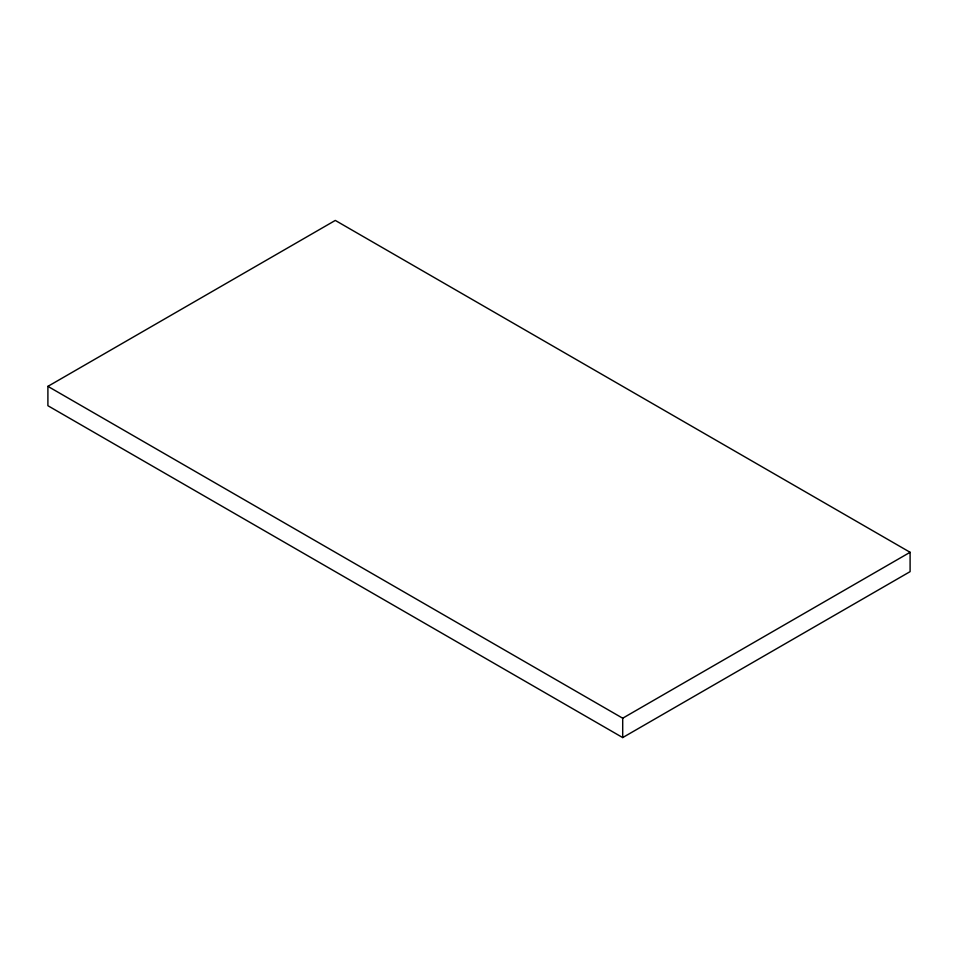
<?xml version="1.0" encoding="UTF-8"?>
<svg xmlns="http://www.w3.org/2000/svg" width="958" height="958" viewBox="0 0 958 958"><rect width="100%" height="100%" fill="white"/><g stroke="black" fill="none" stroke-linecap="round" stroke-linejoin="round"><path stroke-width="1.44" d="M47.9 386.361L335.3 220.424L910.1 552.287L910.1 571.639L622.7 737.576L47.9 405.713L47.9 386.361L622.7 718.213L910.1 552.287M622.7 718.213L622.7 737.576"/></g></svg>
